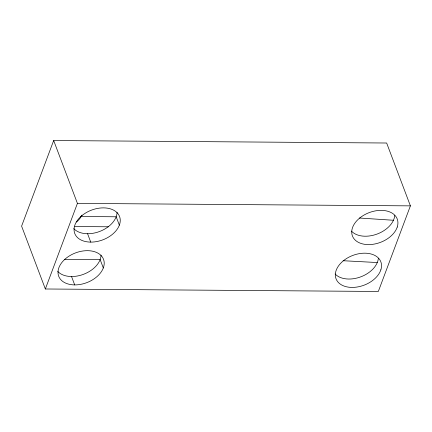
<?xml version="1.0" encoding="UTF-8"?>
<svg xmlns="http://www.w3.org/2000/svg" width="432" height="432" viewBox="0 0 432 432"><rect width="100%" height="100%" fill="white"/><g stroke="black" fill="none" stroke-linecap="round" stroke-linejoin="round"><path stroke-width="0.65" d="M335.092 273.969A23.96 15.908 -20.7 0 0 357.588 277.873A23.96 15.908 -20.7 0 0 377.287 262.543L377.687 261.468A23.96 15.908 -20.7 0 0 378.34 258.266M53.671 140.535L21.6 226.136L45.349 288.986L378.329 291.465L410.4 205.864L386.651 143.014L53.671 140.535L77.42 203.38L45.349 288.986M77.42 203.38L410.4 205.864M80.53 216.508L116.181 216.778L119.351 225.153M74.849 226.53L108.551 226.784M64.492 259.308L100.148 259.578L103.313 267.959M343.116 260.723L377.287 262.543M359.456 218.025L393.439 220.266M87.572 233.728L90.736 242.109A23.96 15.908 -20.7 0 0 119.583 216.572A23.96 15.908 -20.7 0 0 81.135 216.286A23.96 15.908 -20.7 0 0 90.736 242.109M71.534 276.529L74.698 284.909A23.96 15.908 -20.7 0 0 103.545 259.373A23.96 15.908 -20.7 0 0 65.097 259.087A23.96 15.908 -20.7 0 0 74.698 284.909M81.999 215.163A23.96 15.908 -20.7 0 1 76.55 222.026M394.729 215.455A23.96 15.908 -20.7 0 1 394.076 218.651L393.196 220.801A23.96 15.908 -20.7 0 1 373.253 235.246A23.96 15.908 -20.7 0 1 351.481 231.152M117.088 212.339A23.96 15.908 -20.7 0 1 99.527 231.52A23.96 15.908 -20.7 0 1 73.753 228.598M101.05 255.139A23.96 15.908 -20.7 0 1 83.495 274.32A23.96 15.908 -20.7 0 1 57.715 271.399M380.851 269.849L380.457 270.923A23.96 15.908 -20.7 0 1 341.69 284.996A23.96 15.908 -20.7 0 1 352.55 255.523A23.96 15.908 -20.7 0 1 380.851 269.849M397.246 227.032L396.846 228.107A23.96 15.908 -20.7 0 1 358.079 242.179A23.96 15.908 -20.7 0 1 368.944 212.706A23.96 15.908 -20.7 0 1 397.246 227.032"/></g></svg>
